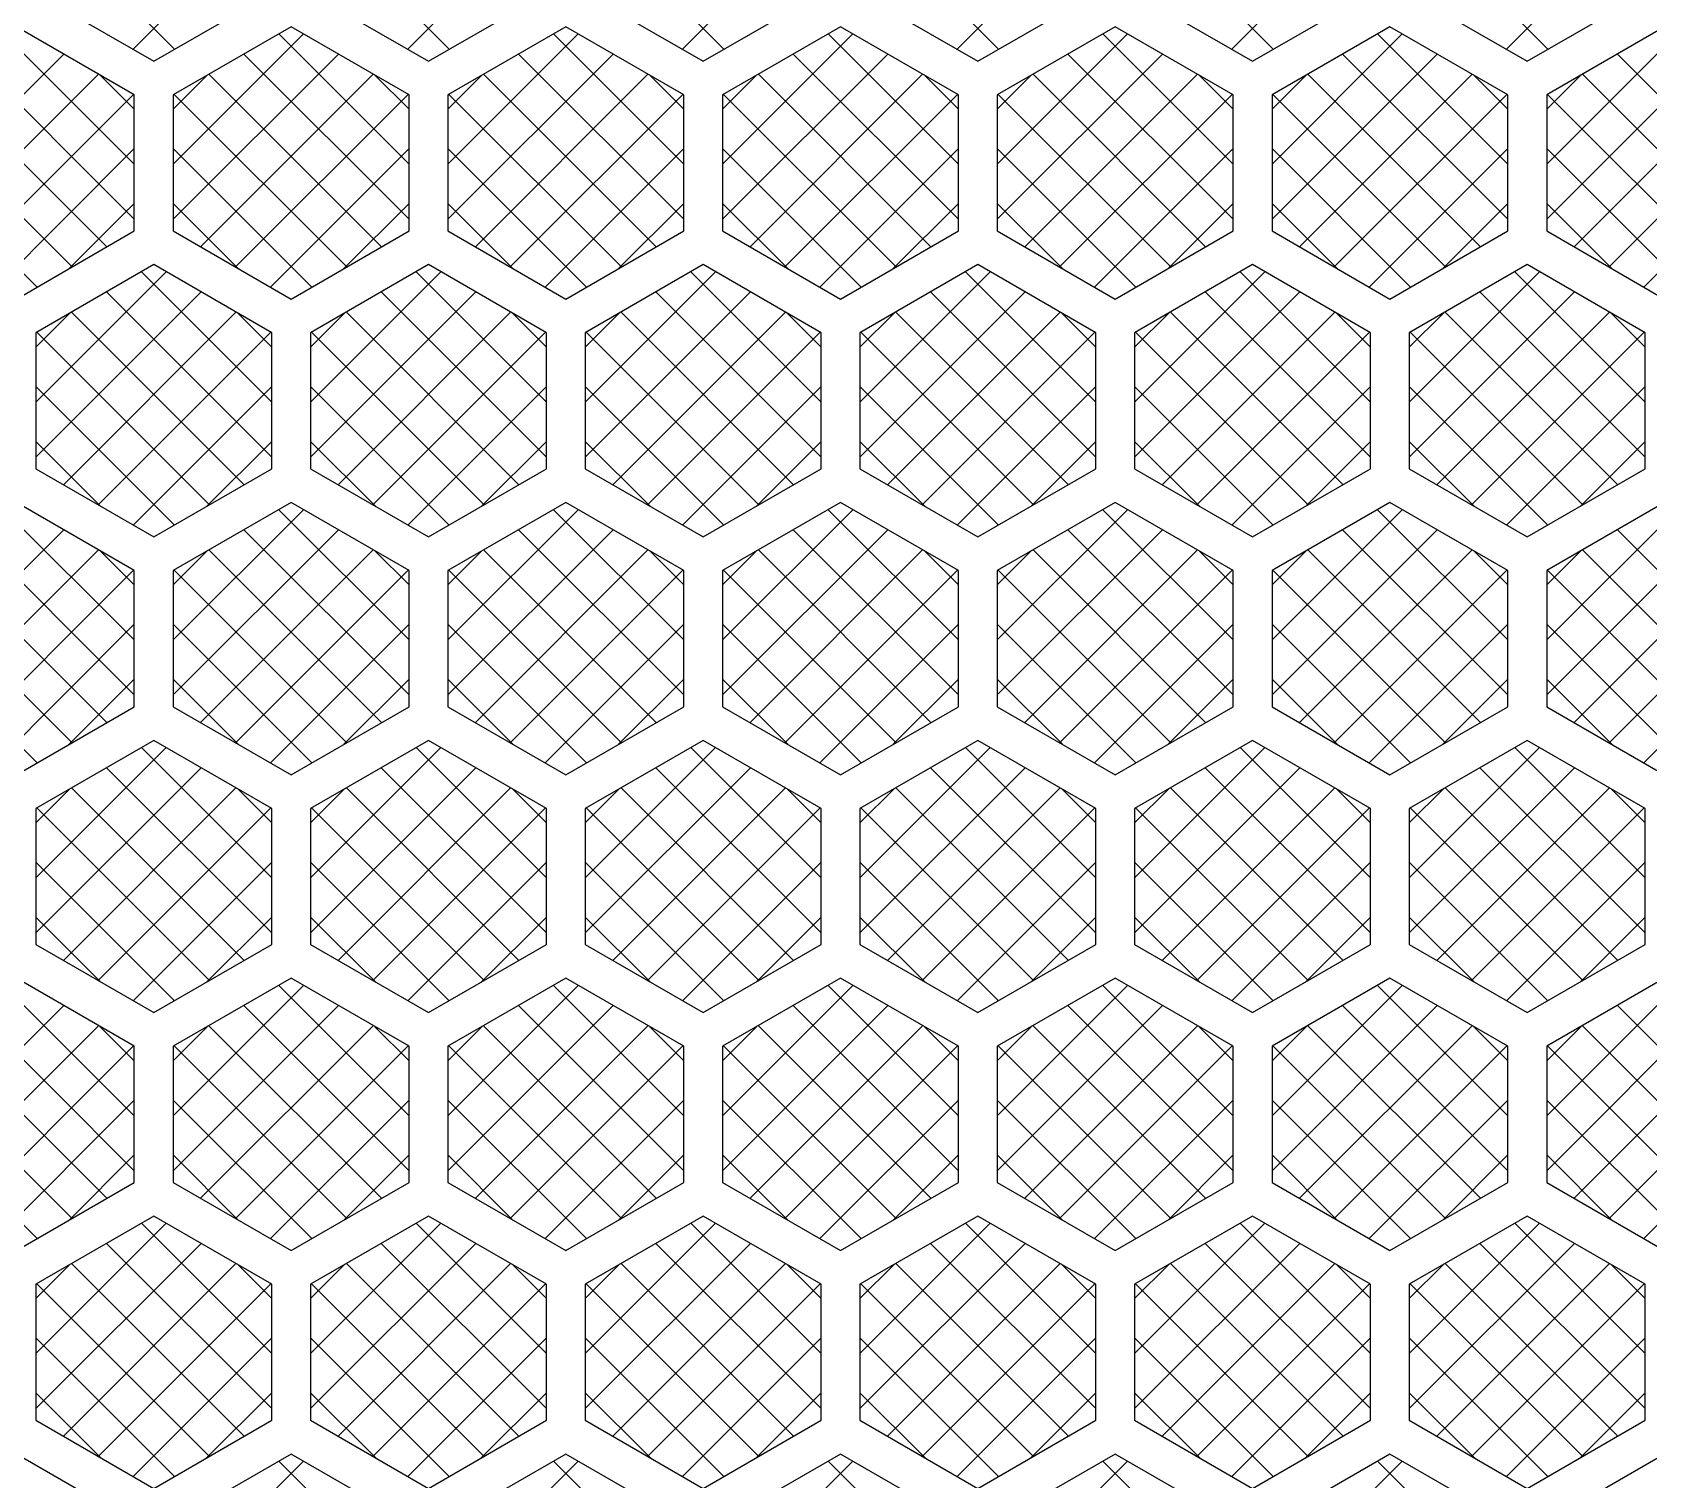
# Model space of a CAD drawing. Header units: millimetres. Extents: x -54 to 79, y -33 to 62.
# Drawn here: x -32.32 to -11.54, y -10.44 to 8.17 of the extents above; entities that cross this region are included whole.
import ezdxf

# ---------------------------------------------------------------- set-up
doc = ezdxf.new("R2010")
doc.units = ezdxf.units.MM
doc.layers.add('fill', color=4, linetype='Continuous')
doc.layers.add('pattern', color=5, linetype='Continuous')

msp = doc.modelspace()

# ---------------------------------------------------------------- linework, layer by layer
at = {"layer": 'fill'}
for points in [[(-32.276, 9.73), (-30.494, 7.948)], [(-31.027, 7.948), (-29.245, 9.73)], [(-28.745, 9.73), (-26.963, 7.948)], [(-27.496, 7.948), (-25.714, 9.73)], [(-25.214, 9.73), (-23.432, 7.948)], [(-23.965, 7.948), (-22.183, 9.73)], [(-21.683, 9.73), (-19.901, 7.948)], [(-20.434, 7.948), (-18.652, 9.73)], [(-18.152, 9.73), (-16.37, 7.948)], [(-16.903, 7.948), (-15.121, 9.73)], [(-14.621, 9.73), (-12.839, 7.948)], [(-13.371, 7.948), (-11.59, 9.73)], [(-32.686, 8.145), (-31.011, 6.47)], [(-30.511, 6.47), (-28.836, 8.145)], [(-29.154, 8.145), (-27.479, 6.47)], [(-26.979, 6.47), (-25.304, 8.145)], [(-25.623, 8.145), (-23.948, 6.47)], [(-23.448, 6.47), (-21.773, 8.145)], [(-22.092, 8.145), (-20.417, 6.47)], [(-19.917, 6.47), (-18.242, 8.145)], [(-18.561, 8.145), (-16.886, 6.47)], [(-16.386, 6.47), (-14.711, 8.145)], [(-15.03, 8.145), (-13.355, 6.47)], [(-12.855, 6.47), (-11.18, 8.145)], [(-34.042, 5.763), (-31.918, 7.886)], [(-33.134, 7.886), (-31.011, 5.763)], [(-30.511, 5.763), (-28.387, 7.886)], [(-29.603, 7.886), (-27.479, 5.763)], [(-26.979, 5.763), (-24.856, 7.886)], [(-26.072, 7.886), (-23.948, 5.763)], [(-23.448, 5.763), (-21.325, 7.886)], [(-22.541, 7.886), (-20.417, 5.763)], [(-19.917, 5.763), (-17.794, 7.886)], [(-19.009, 7.886), (-16.886, 5.763)], [(-16.386, 5.763), (-14.263, 7.886)], [(-15.478, 7.886), (-13.355, 5.763)], [(-12.855, 5.763), (-10.732, 7.886)], [(-11.947, 7.886), (-9.824, 5.763)], [(-33.689, 5.408), (-31.47, 7.627)], [(-33.582, 7.627), (-31.363, 5.408)], [(-31.448, 7.614), (-31.011, 7.177)], [(-30.511, 7.177), (-30.073, 7.614)], [(-30.158, 5.408), (-27.939, 7.627)], [(-30.051, 7.627), (-27.832, 5.408)], [(-27.917, 7.614), (-27.479, 7.177)], [(-26.979, 7.177), (-26.542, 7.614)], [(-26.627, 5.408), (-24.408, 7.627)], [(-26.52, 7.627), (-24.301, 5.408)], [(-24.386, 7.614), (-23.948, 7.177)], [(-23.448, 7.177), (-23.011, 7.614)], [(-23.096, 5.408), (-20.877, 7.627)], [(-22.989, 7.627), (-20.77, 5.408)], [(-20.855, 7.614), (-20.417, 7.177)], [(-19.917, 7.177), (-19.48, 7.614)], [(-19.565, 5.408), (-17.346, 7.627)], [(-19.458, 7.627), (-17.239, 5.408)], [(-17.324, 7.614), (-16.886, 7.177)], [(-16.386, 7.177), (-15.949, 7.614)], [(-16.034, 5.408), (-13.815, 7.627)], [(-15.927, 7.627), (-13.708, 5.408)], [(-13.793, 7.614), (-13.355, 7.177)], [(-12.855, 7.177), (-12.418, 7.614)], [(-12.502, 5.408), (-10.284, 7.627)], [(-12.396, 7.627), (-10.177, 5.408)], [(-34.03, 7.368), (-31.811, 5.149)], [(-33.241, 5.149), (-31.022, 7.368)], [(-30.499, 7.368), (-28.28, 5.149)], [(-29.71, 5.149), (-27.491, 7.368)], [(-26.968, 7.368), (-24.749, 5.149)], [(-26.179, 5.149), (-23.96, 7.368)], [(-23.437, 7.368), (-21.218, 5.149)], [(-22.647, 5.149), (-20.429, 7.368)], [(-19.906, 7.368), (-17.687, 5.149)], [(-19.116, 5.149), (-16.897, 7.368)], [(-16.375, 7.368), (-14.156, 5.149)], [(-15.585, 5.149), (-13.366, 7.368)], [(-12.844, 7.368), (-10.625, 5.149)], [(-12.054, 5.149), (-9.835, 7.368)], [(-34.042, 6.672), (-32.26, 4.89)], [(-32.792, 4.89), (-31.011, 6.672)], [(-30.511, 6.672), (-28.729, 4.89)], [(-29.261, 4.89), (-27.479, 6.672)], [(-26.979, 6.672), (-25.198, 4.89)], [(-25.73, 4.89), (-23.948, 6.672)], [(-23.448, 6.672), (-21.666, 4.89)], [(-22.199, 4.89), (-20.417, 6.672)], [(-19.917, 6.672), (-18.135, 4.89)], [(-18.668, 4.89), (-16.886, 6.672)], [(-16.386, 6.672), (-14.604, 4.89)], [(-15.137, 4.89), (-13.355, 6.672)], [(-12.855, 6.672), (-11.073, 4.89)], [(-11.606, 4.89), (-9.824, 6.672)], [(-31.847, 5.129), (-31.011, 5.965)], [(-30.511, 5.965), (-29.674, 5.129)], [(-28.316, 5.129), (-27.479, 5.965)], [(-26.979, 5.965), (-26.143, 5.129)], [(-24.785, 5.129), (-23.948, 5.965)], [(-23.448, 5.965), (-22.612, 5.129)], [(-21.254, 5.129), (-20.417, 5.965)], [(-19.917, 5.965), (-19.081, 5.129)], [(-17.723, 5.129), (-16.886, 5.965)], [(-16.386, 5.965), (-15.55, 5.129)], [(-14.192, 5.129), (-13.355, 5.965)], [(-12.855, 5.965), (-12.019, 5.129)], [(-32.276, 3.412), (-30.601, 5.087)], [(-30.92, 5.087), (-29.245, 3.412)], [(-28.745, 3.412), (-27.07, 5.087)], [(-27.389, 5.087), (-25.714, 3.412)], [(-25.214, 3.412), (-23.539, 5.087)], [(-23.858, 5.087), (-22.183, 3.412)], [(-21.683, 3.412), (-20.008, 5.087)], [(-20.327, 5.087), (-18.652, 3.412)], [(-18.152, 3.412), (-16.477, 5.087)], [(-16.796, 5.087), (-15.121, 3.412)], [(-14.621, 3.412), (-12.946, 5.087)], [(-13.265, 5.087), (-11.59, 3.412)], [(-32.276, 2.705), (-30.153, 4.828)], [(-31.368, 4.828), (-29.245, 2.705)], [(-28.745, 2.705), (-26.622, 4.828)], [(-27.837, 4.828), (-25.714, 2.705)], [(-25.214, 2.705), (-23.091, 4.828)], [(-24.306, 4.828), (-22.183, 2.705)], [(-21.683, 2.705), (-19.56, 4.828)], [(-20.775, 4.828), (-18.652, 2.705)], [(-18.152, 2.705), (-16.028, 4.828)], [(-17.244, 4.828), (-15.121, 2.705)], [(-14.621, 2.705), (-12.497, 4.828)], [(-13.713, 4.828), (-11.59, 2.705)], [(-32.276, 4.119), (-31.839, 4.556)], [(-31.923, 2.35), (-29.705, 4.569)], [(-31.817, 4.569), (-29.598, 2.35)], [(-29.682, 4.556), (-29.245, 4.119)], [(-28.745, 4.119), (-28.308, 4.556)], [(-28.392, 2.35), (-26.173, 4.569)], [(-28.285, 4.569), (-26.067, 2.35)], [(-26.151, 4.556), (-25.714, 4.119)], [(-25.214, 4.119), (-24.776, 4.556)], [(-24.861, 2.35), (-22.642, 4.569)], [(-24.754, 4.569), (-22.535, 2.35)], [(-22.62, 4.556), (-22.183, 4.119)], [(-21.683, 4.119), (-21.245, 4.556)], [(-21.33, 2.35), (-19.111, 4.569)], [(-21.223, 4.569), (-19.004, 2.35)], [(-19.089, 4.556), (-18.652, 4.119)], [(-18.152, 4.119), (-17.714, 4.556)], [(-17.799, 2.35), (-15.58, 4.569)], [(-17.692, 4.569), (-15.473, 2.35)], [(-15.558, 4.556), (-15.121, 4.119)], [(-14.621, 4.119), (-14.183, 4.556)], [(-14.268, 2.35), (-12.049, 4.569)], [(-14.161, 4.569), (-11.942, 2.35)], [(-12.027, 4.556), (-11.59, 4.119)], [(-32.265, 4.31), (-30.046, 2.091)], [(-31.475, 2.091), (-29.256, 4.31)], [(-28.734, 4.31), (-26.515, 2.091)], [(-27.944, 2.091), (-25.725, 4.31)], [(-25.203, 4.31), (-22.984, 2.091)], [(-24.413, 2.091), (-22.194, 4.31)], [(-21.672, 4.31), (-19.453, 2.091)], [(-20.882, 2.091), (-18.663, 4.31)], [(-18.14, 4.31), (-15.922, 2.091)], [(-17.351, 2.091), (-15.132, 4.31)], [(-14.609, 4.31), (-12.39, 2.091)], [(-13.82, 2.091), (-11.601, 4.31)], [(-32.276, 3.614), (-30.494, 1.832)], [(-31.027, 1.832), (-29.245, 3.614)], [(-28.745, 3.614), (-26.963, 1.832)], [(-27.496, 1.832), (-25.714, 3.614)], [(-25.214, 3.614), (-23.432, 1.832)], [(-23.965, 1.832), (-22.183, 3.614)], [(-21.683, 3.614), (-19.901, 1.832)], [(-20.434, 1.832), (-18.652, 3.614)], [(-18.152, 3.614), (-16.37, 1.832)], [(-16.903, 1.832), (-15.121, 3.614)], [(-14.621, 3.614), (-12.839, 1.832)], [(-13.371, 1.832), (-11.59, 3.614)], [(-32.276, 2.907), (-31.44, 2.071)], [(-30.082, 2.071), (-29.245, 2.907)], [(-28.745, 2.907), (-27.908, 2.071)], [(-26.55, 2.071), (-25.714, 2.907)], [(-25.214, 2.907), (-24.377, 2.071)], [(-23.019, 2.071), (-22.183, 2.907)], [(-21.683, 2.907), (-20.846, 2.071)], [(-19.488, 2.071), (-18.652, 2.907)], [(-18.152, 2.907), (-17.315, 2.071)], [(-15.957, 2.071), (-15.121, 2.907)], [(-14.621, 2.907), (-13.784, 2.071)], [(-12.426, 2.071), (-11.59, 2.907)], [(-32.686, 2.029), (-31.011, 0.354)], [(-30.511, 0.354), (-28.836, 2.029)], [(-29.154, 2.029), (-27.479, 0.354)], [(-26.979, 0.354), (-25.304, 2.029)], [(-25.623, 2.029), (-23.948, 0.354)], [(-23.448, 0.354), (-21.773, 2.029)], [(-22.092, 2.029), (-20.417, 0.354)], [(-19.917, 0.354), (-18.242, 2.029)], [(-18.561, 2.029), (-16.886, 0.354)], [(-16.386, 0.354), (-14.711, 2.029)], [(-15.03, 2.029), (-13.355, 0.354)], [(-12.855, 0.354), (-11.18, 2.029)], [(-34.042, -0.353), (-31.918, 1.77)], [(-33.134, 1.77), (-31.011, -0.353)], [(-30.511, -0.353), (-28.387, 1.77)], [(-29.603, 1.77), (-27.479, -0.353)], [(-26.979, -0.353), (-24.856, 1.77)], [(-26.072, 1.77), (-23.948, -0.353)], [(-23.448, -0.353), (-21.325, 1.77)], [(-22.541, 1.77), (-20.417, -0.353)], [(-19.917, -0.353), (-17.794, 1.77)], [(-19.009, 1.77), (-16.886, -0.353)], [(-16.386, -0.353), (-14.263, 1.77)], [(-15.478, 1.77), (-13.355, -0.353)], [(-12.855, -0.353), (-10.732, 1.77)], [(-11.947, 1.77), (-9.824, -0.353)], [(-33.689, -0.708), (-31.47, 1.511)], [(-33.582, 1.511), (-31.363, -0.708)], [(-31.448, 1.498), (-31.011, 1.061)], [(-30.511, 1.061), (-30.073, 1.498)], [(-30.158, -0.708), (-27.939, 1.511)], [(-30.051, 1.511), (-27.832, -0.708)], [(-27.917, 1.498), (-27.479, 1.061)], [(-26.979, 1.061), (-26.542, 1.498)], [(-26.627, -0.708), (-24.408, 1.511)], [(-26.52, 1.511), (-24.301, -0.708)], [(-24.386, 1.498), (-23.948, 1.061)], [(-23.448, 1.061), (-23.011, 1.498)], [(-23.096, -0.708), (-20.877, 1.511)], [(-22.989, 1.511), (-20.77, -0.708)], [(-20.855, 1.498), (-20.417, 1.061)], [(-19.917, 1.061), (-19.48, 1.498)], [(-19.565, -0.708), (-17.346, 1.511)], [(-19.458, 1.511), (-17.239, -0.708)], [(-17.324, 1.498), (-16.886, 1.061)], [(-16.386, 1.061), (-15.949, 1.498)], [(-16.034, -0.708), (-13.815, 1.511)], [(-15.927, 1.511), (-13.708, -0.708)], [(-13.793, 1.498), (-13.355, 1.061)], [(-12.855, 1.061), (-12.418, 1.498)], [(-12.502, -0.708), (-10.284, 1.511)], [(-12.396, 1.511), (-10.177, -0.708)], [(-34.03, 1.252), (-31.811, -0.967)], [(-33.241, -0.967), (-31.022, 1.252)], [(-30.499, 1.252), (-28.28, -0.967)], [(-29.71, -0.967), (-27.491, 1.252)], [(-26.968, 1.252), (-24.749, -0.967)], [(-26.179, -0.967), (-23.96, 1.252)], [(-23.437, 1.252), (-21.218, -0.967)], [(-22.647, -0.967), (-20.429, 1.252)], [(-19.906, 1.252), (-17.687, -0.967)], [(-19.116, -0.967), (-16.897, 1.252)], [(-16.375, 1.252), (-14.156, -0.967)], [(-15.585, -0.967), (-13.366, 1.252)], [(-12.844, 1.252), (-10.625, -0.967)], [(-12.054, -0.967), (-9.835, 1.252)], [(-34.042, 0.556), (-32.26, -1.226)], [(-32.792, -1.226), (-31.011, 0.556)], [(-30.511, 0.556), (-28.729, -1.226)], [(-29.261, -1.226), (-27.479, 0.556)], [(-26.979, 0.556), (-25.198, -1.226)], [(-25.73, -1.226), (-23.948, 0.556)], [(-23.448, 0.556), (-21.666, -1.226)], [(-22.199, -1.226), (-20.417, 0.556)], [(-19.917, 0.556), (-18.135, -1.226)], [(-18.668, -1.226), (-16.886, 0.556)], [(-16.386, 0.556), (-14.604, -1.226)], [(-15.137, -1.226), (-13.355, 0.556)], [(-12.855, 0.556), (-11.073, -1.226)], [(-11.606, -1.226), (-9.824, 0.556)], [(-31.847, -0.987), (-31.011, -0.151)], [(-30.511, -0.151), (-29.674, -0.987)], [(-28.316, -0.987), (-27.479, -0.151)], [(-26.979, -0.151), (-26.143, -0.987)], [(-24.785, -0.987), (-23.948, -0.151)], [(-23.448, -0.151), (-22.612, -0.987)], [(-21.254, -0.987), (-20.417, -0.151)], [(-19.917, -0.151), (-19.081, -0.987)], [(-17.723, -0.987), (-16.886, -0.151)], [(-16.386, -0.151), (-15.55, -0.987)], [(-14.192, -0.987), (-13.355, -0.151)], [(-12.855, -0.151), (-12.019, -0.987)], [(-32.276, -2.704), (-30.601, -1.029)], [(-30.92, -1.029), (-29.245, -2.704)], [(-28.745, -2.704), (-27.07, -1.029)], [(-27.389, -1.029), (-25.714, -2.704)], [(-25.214, -2.704), (-23.539, -1.029)], [(-23.858, -1.029), (-22.183, -2.704)], [(-21.683, -2.704), (-20.008, -1.029)], [(-20.327, -1.029), (-18.652, -2.704)], [(-18.152, -2.704), (-16.477, -1.029)], [(-16.796, -1.029), (-15.121, -2.704)], [(-14.621, -2.704), (-12.946, -1.029)], [(-13.265, -1.029), (-11.59, -2.704)], [(-32.276, -3.411), (-30.153, -1.288)], [(-31.368, -1.288), (-29.245, -3.411)], [(-28.745, -3.411), (-26.622, -1.288)], [(-27.837, -1.288), (-25.714, -3.411)], [(-25.214, -3.411), (-23.091, -1.288)], [(-24.306, -1.288), (-22.183, -3.411)], [(-21.683, -3.411), (-19.56, -1.288)], [(-20.775, -1.288), (-18.652, -3.411)], [(-18.152, -3.411), (-16.028, -1.288)], [(-17.244, -1.288), (-15.121, -3.411)], [(-14.621, -3.411), (-12.497, -1.288)], [(-13.713, -1.288), (-11.59, -3.411)], [(-32.276, -1.997), (-31.839, -1.56)], [(-31.923, -3.766), (-29.705, -1.547)], [(-31.817, -1.547), (-29.598, -3.766)], [(-29.682, -1.56), (-29.245, -1.997)], [(-28.745, -1.997), (-28.308, -1.56)], [(-28.392, -3.766), (-26.173, -1.547)], [(-28.285, -1.547), (-26.067, -3.766)], [(-26.151, -1.56), (-25.714, -1.997)], [(-25.214, -1.997), (-24.776, -1.56)], [(-24.861, -3.766), (-22.642, -1.547)], [(-24.754, -1.547), (-22.535, -3.766)], [(-22.62, -1.56), (-22.183, -1.997)], [(-21.683, -1.997), (-21.245, -1.56)], [(-21.33, -3.766), (-19.111, -1.547)], [(-21.223, -1.547), (-19.004, -3.766)], [(-19.089, -1.56), (-18.652, -1.997)], [(-18.152, -1.997), (-17.714, -1.56)], [(-17.799, -3.766), (-15.58, -1.547)], [(-17.692, -1.547), (-15.473, -3.766)], [(-15.558, -1.56), (-15.121, -1.997)], [(-14.621, -1.997), (-14.183, -1.56)], [(-14.268, -3.766), (-12.049, -1.547)], [(-14.161, -1.547), (-11.942, -3.766)], [(-12.027, -1.56), (-11.59, -1.997)], [(-32.265, -1.806), (-30.046, -4.025)], [(-31.475, -4.025), (-29.256, -1.806)], [(-28.734, -1.806), (-26.515, -4.025)], [(-27.944, -4.025), (-25.725, -1.806)], [(-25.203, -1.806), (-22.984, -4.025)], [(-24.413, -4.025), (-22.194, -1.806)], [(-21.672, -1.806), (-19.453, -4.025)], [(-20.882, -4.025), (-18.663, -1.806)], [(-18.14, -1.806), (-15.922, -4.025)], [(-17.351, -4.025), (-15.132, -1.806)], [(-14.609, -1.806), (-12.39, -4.025)], [(-13.82, -4.025), (-11.601, -1.806)], [(-32.276, -2.502), (-30.494, -4.284)], [(-31.027, -4.284), (-29.245, -2.502)], [(-28.745, -2.502), (-26.963, -4.284)], [(-27.496, -4.284), (-25.714, -2.502)], [(-25.214, -2.502), (-23.432, -4.284)], [(-23.965, -4.284), (-22.183, -2.502)], [(-21.683, -2.502), (-19.901, -4.284)], [(-20.434, -4.284), (-18.652, -2.502)], [(-18.152, -2.502), (-16.37, -4.284)], [(-16.903, -4.284), (-15.121, -2.502)], [(-14.621, -2.502), (-12.839, -4.284)], [(-13.371, -4.284), (-11.59, -2.502)], [(-32.276, -3.209), (-31.44, -4.045)], [(-30.082, -4.045), (-29.245, -3.209)], [(-28.745, -3.209), (-27.908, -4.045)], [(-26.55, -4.045), (-25.714, -3.209)], [(-25.214, -3.209), (-24.377, -4.045)], [(-23.019, -4.045), (-22.183, -3.209)], [(-21.683, -3.209), (-20.846, -4.045)], [(-19.488, -4.045), (-18.652, -3.209)], [(-18.152, -3.209), (-17.315, -4.045)], [(-15.957, -4.045), (-15.121, -3.209)], [(-14.621, -3.209), (-13.784, -4.045)], [(-12.426, -4.045), (-11.59, -3.209)], [(-32.686, -4.087), (-31.011, -5.762)], [(-30.511, -5.762), (-28.836, -4.087)], [(-29.154, -4.087), (-27.479, -5.762)], [(-26.979, -5.762), (-25.304, -4.087)], [(-25.623, -4.087), (-23.948, -5.762)], [(-23.448, -5.762), (-21.773, -4.087)], [(-22.092, -4.087), (-20.417, -5.762)], [(-19.917, -5.762), (-18.242, -4.087)], [(-18.561, -4.087), (-16.886, -5.762)], [(-16.386, -5.762), (-14.711, -4.087)], [(-15.03, -4.087), (-13.355, -5.762)], [(-12.855, -5.762), (-11.18, -4.087)], [(-34.042, -6.469), (-31.918, -4.346)], [(-33.134, -4.346), (-31.011, -6.469)], [(-30.511, -6.469), (-28.387, -4.346)], [(-29.603, -4.346), (-27.479, -6.469)], [(-26.979, -6.469), (-24.856, -4.346)], [(-26.072, -4.346), (-23.948, -6.469)], [(-23.448, -6.469), (-21.325, -4.346)], [(-22.541, -4.346), (-20.417, -6.469)], [(-19.917, -6.469), (-17.794, -4.346)], [(-19.009, -4.346), (-16.886, -6.469)], [(-16.386, -6.469), (-14.263, -4.346)], [(-15.478, -4.346), (-13.355, -6.469)], [(-12.855, -6.469), (-10.732, -4.346)], [(-11.947, -4.346), (-9.824, -6.469)], [(-33.689, -6.824), (-31.47, -4.605)], [(-33.582, -4.605), (-31.363, -6.824)], [(-31.448, -4.618), (-31.011, -5.055)], [(-30.511, -5.055), (-30.073, -4.618)], [(-30.158, -6.824), (-27.939, -4.605)], [(-30.051, -4.605), (-27.832, -6.824)], [(-27.917, -4.618), (-27.479, -5.055)], [(-26.979, -5.055), (-26.542, -4.618)], [(-26.627, -6.824), (-24.408, -4.605)], [(-26.52, -4.605), (-24.301, -6.824)], [(-24.386, -4.618), (-23.948, -5.055)], [(-23.448, -5.055), (-23.011, -4.618)], [(-23.096, -6.824), (-20.877, -4.605)], [(-22.989, -4.605), (-20.77, -6.824)], [(-20.855, -4.618), (-20.417, -5.055)], [(-19.917, -5.055), (-19.48, -4.618)], [(-19.565, -6.824), (-17.346, -4.605)], [(-19.458, -4.605), (-17.239, -6.824)], [(-17.324, -4.618), (-16.886, -5.055)], [(-16.386, -5.055), (-15.949, -4.618)], [(-16.034, -6.824), (-13.815, -4.605)], [(-15.927, -4.605), (-13.708, -6.824)], [(-13.793, -4.618), (-13.355, -5.055)], [(-12.855, -5.055), (-12.418, -4.618)], [(-12.502, -6.824), (-10.284, -4.605)], [(-12.396, -4.605), (-10.177, -6.824)], [(-34.03, -4.864), (-31.811, -7.083)], [(-33.241, -7.083), (-31.022, -4.864)], [(-30.499, -4.864), (-28.28, -7.083)], [(-29.71, -7.083), (-27.491, -4.864)], [(-26.968, -4.864), (-24.749, -7.083)], [(-26.179, -7.083), (-23.96, -4.864)], [(-23.437, -4.864), (-21.218, -7.083)], [(-22.647, -7.083), (-20.429, -4.864)], [(-19.906, -4.864), (-17.687, -7.083)], [(-19.116, -7.083), (-16.897, -4.864)], [(-16.375, -4.864), (-14.156, -7.083)], [(-15.585, -7.083), (-13.366, -4.864)], [(-12.844, -4.864), (-10.625, -7.083)], [(-12.054, -7.083), (-9.835, -4.864)], [(-34.042, -5.56), (-32.26, -7.342)], [(-32.792, -7.342), (-31.011, -5.56)], [(-30.511, -5.56), (-28.729, -7.342)], [(-29.261, -7.342), (-27.479, -5.56)], [(-26.979, -5.56), (-25.198, -7.342)], [(-25.73, -7.342), (-23.948, -5.56)], [(-23.448, -5.56), (-21.666, -7.342)], [(-22.199, -7.342), (-20.417, -5.56)], [(-19.917, -5.56), (-18.135, -7.342)], [(-18.668, -7.342), (-16.886, -5.56)], [(-16.386, -5.56), (-14.604, -7.342)], [(-15.137, -7.342), (-13.355, -5.56)], [(-12.855, -5.56), (-11.073, -7.342)], [(-11.606, -7.342), (-9.824, -5.56)], [(-31.847, -7.103), (-31.011, -6.267)], [(-30.511, -6.267), (-29.674, -7.103)], [(-28.316, -7.103), (-27.479, -6.267)], [(-26.979, -6.267), (-26.143, -7.103)], [(-24.785, -7.103), (-23.948, -6.267)], [(-23.448, -6.267), (-22.612, -7.103)], [(-21.254, -7.103), (-20.417, -6.267)], [(-19.917, -6.267), (-19.081, -7.103)], [(-17.723, -7.103), (-16.886, -6.267)], [(-16.386, -6.267), (-15.55, -7.103)], [(-14.192, -7.103), (-13.355, -6.267)], [(-12.855, -6.267), (-12.019, -7.103)], [(-32.276, -8.82), (-30.601, -7.145)], [(-30.92, -7.145), (-29.245, -8.82)], [(-28.745, -8.82), (-27.07, -7.145)], [(-27.389, -7.145), (-25.714, -8.82)], [(-25.214, -8.82), (-23.539, -7.145)], [(-23.858, -7.145), (-22.183, -8.82)], [(-21.683, -8.82), (-20.008, -7.145)], [(-20.327, -7.145), (-18.652, -8.82)], [(-18.152, -8.82), (-16.477, -7.145)], [(-16.796, -7.145), (-15.121, -8.82)], [(-14.621, -8.82), (-12.946, -7.145)], [(-13.265, -7.145), (-11.59, -8.82)], [(-32.276, -9.527), (-30.153, -7.404)], [(-31.368, -7.404), (-29.245, -9.527)], [(-28.745, -9.527), (-26.622, -7.404)], [(-27.837, -7.404), (-25.714, -9.527)], [(-25.214, -9.527), (-23.091, -7.404)], [(-24.306, -7.404), (-22.183, -9.527)], [(-21.683, -9.527), (-19.56, -7.404)], [(-20.775, -7.404), (-18.652, -9.527)], [(-18.152, -9.527), (-16.028, -7.404)], [(-17.244, -7.404), (-15.121, -9.527)], [(-14.621, -9.527), (-12.497, -7.404)], [(-13.713, -7.404), (-11.59, -9.527)], [(-32.276, -8.113), (-31.839, -7.676)], [(-31.923, -9.882), (-29.705, -7.663)], [(-31.817, -7.663), (-29.598, -9.882)], [(-29.682, -7.676), (-29.245, -8.113)], [(-28.745, -8.113), (-28.308, -7.676)], [(-28.392, -9.882), (-26.173, -7.663)], [(-28.285, -7.663), (-26.067, -9.882)], [(-26.151, -7.676), (-25.714, -8.113)], [(-25.214, -8.113), (-24.776, -7.676)], [(-24.861, -9.882), (-22.642, -7.663)], [(-24.754, -7.663), (-22.535, -9.882)], [(-22.62, -7.676), (-22.183, -8.113)], [(-21.683, -8.113), (-21.245, -7.676)], [(-21.33, -9.882), (-19.111, -7.663)], [(-21.223, -7.663), (-19.004, -9.882)], [(-19.089, -7.676), (-18.652, -8.113)], [(-18.152, -8.113), (-17.714, -7.676)], [(-17.799, -9.882), (-15.58, -7.663)], [(-17.692, -7.663), (-15.473, -9.882)], [(-15.558, -7.676), (-15.121, -8.113)], [(-14.621, -8.113), (-14.183, -7.676)], [(-14.268, -9.882), (-12.049, -7.663)], [(-14.161, -7.663), (-11.942, -9.882)], [(-12.027, -7.676), (-11.59, -8.113)], [(-32.265, -7.922), (-30.046, -10.141)], [(-31.475, -10.141), (-29.256, -7.922)], [(-28.734, -7.922), (-26.515, -10.141)], [(-27.944, -10.141), (-25.725, -7.922)], [(-25.203, -7.922), (-22.984, -10.141)], [(-24.413, -10.141), (-22.194, -7.922)], [(-21.672, -7.922), (-19.453, -10.141)], [(-20.882, -10.141), (-18.663, -7.922)], [(-18.14, -7.922), (-15.922, -10.141)], [(-17.351, -10.141), (-15.132, -7.922)], [(-14.609, -7.922), (-12.39, -10.141)], [(-13.82, -10.141), (-11.601, -7.922)], [(-32.276, -8.618), (-30.494, -10.4)], [(-31.027, -10.4), (-29.245, -8.618)], [(-28.745, -8.618), (-26.963, -10.4)], [(-27.496, -10.4), (-25.714, -8.618)], [(-25.214, -8.618), (-23.432, -10.4)], [(-23.965, -10.4), (-22.183, -8.618)], [(-21.683, -8.618), (-19.901, -10.4)], [(-20.434, -10.4), (-18.652, -8.618)], [(-18.152, -8.618), (-16.37, -10.4)], [(-16.903, -10.4), (-15.121, -8.618)], [(-14.621, -8.618), (-12.839, -10.4)], [(-13.371, -10.4), (-11.59, -8.618)], [(-32.276, -9.325), (-31.44, -10.161)], [(-30.082, -10.161), (-29.245, -9.325)], [(-28.745, -9.325), (-27.908, -10.161)], [(-26.55, -10.161), (-25.714, -9.325)], [(-25.214, -9.325), (-24.377, -10.161)], [(-23.019, -10.161), (-22.183, -9.325)], [(-21.683, -9.325), (-20.846, -10.161)], [(-19.488, -10.161), (-18.652, -9.325)], [(-18.152, -9.325), (-17.315, -10.161)], [(-15.957, -10.161), (-15.121, -9.325)], [(-14.621, -9.325), (-13.784, -10.161)], [(-12.426, -10.161), (-11.59, -9.325)], [(-30.511, -11.878), (-28.836, -10.203)], [(-29.154, -10.203), (-27.479, -11.878)], [(-26.979, -11.878), (-25.304, -10.203)], [(-25.623, -10.203), (-23.948, -11.878)], [(-23.448, -11.878), (-21.773, -10.203)], [(-22.092, -10.203), (-20.417, -11.878)], [(-19.917, -11.878), (-18.242, -10.203)], [(-18.561, -10.203), (-16.886, -11.878)], [(-16.386, -11.878), (-14.711, -10.203)], [(-15.03, -10.203), (-13.355, -11.878)]]:
    msp.add_lwpolyline(points, dxfattribs=at)
at = {"layer": 'pattern'}
for points in [[(-29.245, 10.42), (-30.761, 11.295), (-32.276, 10.42), (-32.276, 8.67), (-30.761, 7.795), (-29.245, 8.67)], [(-25.714, 10.42), (-27.229, 11.295), (-28.745, 10.42), (-28.745, 8.67), (-27.229, 7.795), (-25.714, 8.67)], [(-22.183, 10.42), (-23.698, 11.295), (-25.214, 10.42), (-25.214, 8.67), (-23.698, 7.795), (-22.183, 8.67)], [(-18.652, 10.42), (-20.167, 11.295), (-21.683, 10.42), (-21.683, 8.67), (-20.167, 7.795), (-18.652, 8.67)], [(-15.121, 10.42), (-16.636, 11.295), (-18.152, 10.42), (-18.152, 8.67), (-16.636, 7.795), (-15.121, 8.67)], [(-11.59, 10.42), (-13.105, 11.295), (-14.621, 10.42), (-14.621, 8.67), (-13.105, 7.795), (-11.59, 8.67)], [(-31.011, 7.362), (-32.526, 8.237), (-34.042, 7.362), (-34.042, 5.612), (-32.526, 4.737), (-31.011, 5.612)], [(-27.479, 7.362), (-28.995, 8.237), (-30.511, 7.362), (-30.511, 5.612), (-28.995, 4.737), (-27.479, 5.612)], [(-23.948, 7.362), (-25.464, 8.237), (-26.979, 7.362), (-26.979, 5.612), (-25.464, 4.737), (-23.948, 5.612)], [(-20.417, 7.362), (-21.933, 8.237), (-23.448, 7.362), (-23.448, 5.612), (-21.933, 4.737), (-20.417, 5.612)], [(-16.886, 7.362), (-18.402, 8.237), (-19.917, 7.362), (-19.917, 5.612), (-18.402, 4.737), (-16.886, 5.612)], [(-13.355, 7.362), (-14.871, 8.237), (-16.386, 7.362), (-16.386, 5.612), (-14.871, 4.737), (-13.355, 5.612)], [(-9.824, 7.362), (-11.34, 8.237), (-12.855, 7.362), (-12.855, 5.612), (-11.34, 4.737), (-9.824, 5.612)], [(-29.245, 4.304), (-30.761, 5.179), (-32.276, 4.304), (-32.276, 2.554), (-30.761, 1.679), (-29.245, 2.554)], [(-25.714, 4.304), (-27.229, 5.179), (-28.745, 4.304), (-28.745, 2.554), (-27.229, 1.679), (-25.714, 2.554)], [(-22.183, 4.304), (-23.698, 5.179), (-25.214, 4.304), (-25.214, 2.554), (-23.698, 1.679), (-22.183, 2.554)], [(-18.652, 4.304), (-20.167, 5.179), (-21.683, 4.304), (-21.683, 2.554), (-20.167, 1.679), (-18.652, 2.554)], [(-15.121, 4.304), (-16.636, 5.179), (-18.152, 4.304), (-18.152, 2.554), (-16.636, 1.679), (-15.121, 2.554)], [(-11.59, 4.304), (-13.105, 5.179), (-14.621, 4.304), (-14.621, 2.554), (-13.105, 1.679), (-11.59, 2.554)], [(-31.011, 1.246), (-32.526, 2.121), (-34.042, 1.246), (-34.042, -0.504), (-32.526, -1.379), (-31.011, -0.504)], [(-27.479, 1.246), (-28.995, 2.121), (-30.511, 1.246), (-30.511, -0.504), (-28.995, -1.379), (-27.479, -0.504)], [(-23.948, 1.246), (-25.464, 2.121), (-26.979, 1.246), (-26.979, -0.504), (-25.464, -1.379), (-23.948, -0.504)], [(-20.417, 1.246), (-21.933, 2.121), (-23.448, 1.246), (-23.448, -0.504), (-21.933, -1.379), (-20.417, -0.504)], [(-16.886, 1.246), (-18.402, 2.121), (-19.917, 1.246), (-19.917, -0.504), (-18.402, -1.379), (-16.886, -0.504)], [(-13.355, 1.246), (-14.871, 2.121), (-16.386, 1.246), (-16.386, -0.504), (-14.871, -1.379), (-13.355, -0.504)], [(-9.824, 1.246), (-11.34, 2.121), (-12.855, 1.246), (-12.855, -0.504), (-11.34, -1.379), (-9.824, -0.504)], [(-29.245, -1.812), (-30.761, -0.937), (-32.276, -1.812), (-32.276, -3.562), (-30.761, -4.437), (-29.245, -3.562)], [(-25.714, -1.812), (-27.229, -0.937), (-28.745, -1.812), (-28.745, -3.562), (-27.229, -4.437), (-25.714, -3.562)], [(-22.183, -1.812), (-23.698, -0.937), (-25.214, -1.812), (-25.214, -3.562), (-23.698, -4.437), (-22.183, -3.562)], [(-18.652, -1.812), (-20.167, -0.937), (-21.683, -1.812), (-21.683, -3.562), (-20.167, -4.437), (-18.652, -3.562)], [(-15.121, -1.812), (-16.636, -0.937), (-18.152, -1.812), (-18.152, -3.562), (-16.636, -4.437), (-15.121, -3.562)], [(-11.59, -1.812), (-13.105, -0.937), (-14.621, -1.812), (-14.621, -3.562), (-13.105, -4.437), (-11.59, -3.562)], [(-31.011, -4.87), (-32.526, -3.995), (-34.042, -4.87), (-34.042, -6.62), (-32.526, -7.495), (-31.011, -6.62)], [(-27.479, -4.87), (-28.995, -3.995), (-30.511, -4.87), (-30.511, -6.62), (-28.995, -7.495), (-27.479, -6.62)], [(-23.948, -4.87), (-25.464, -3.995), (-26.979, -4.87), (-26.979, -6.62), (-25.464, -7.495), (-23.948, -6.62)], [(-20.417, -4.87), (-21.933, -3.995), (-23.448, -4.87), (-23.448, -6.62), (-21.933, -7.495), (-20.417, -6.62)], [(-16.886, -4.87), (-18.402, -3.995), (-19.917, -4.87), (-19.917, -6.62), (-18.402, -7.495), (-16.886, -6.62)], [(-13.355, -4.87), (-14.871, -3.995), (-16.386, -4.87), (-16.386, -6.62), (-14.871, -7.495), (-13.355, -6.62)], [(-9.824, -4.87), (-11.34, -3.995), (-12.855, -4.87), (-12.855, -6.62), (-11.34, -7.495), (-9.824, -6.62)], [(-29.245, -7.928), (-30.761, -7.053), (-32.276, -7.928), (-32.276, -9.678), (-30.761, -10.553), (-29.245, -9.678)], [(-25.714, -7.928), (-27.229, -7.053), (-28.745, -7.928), (-28.745, -9.678), (-27.229, -10.553), (-25.714, -9.678)], [(-22.183, -7.928), (-23.698, -7.053), (-25.214, -7.928), (-25.214, -9.678), (-23.698, -10.553), (-22.183, -9.678)], [(-18.652, -7.928), (-20.167, -7.053), (-21.683, -7.928), (-21.683, -9.678), (-20.167, -10.553), (-18.652, -9.678)], [(-15.121, -7.928), (-16.636, -7.053), (-18.152, -7.928), (-18.152, -9.678), (-16.636, -10.553), (-15.121, -9.678)], [(-11.59, -7.928), (-13.105, -7.053), (-14.621, -7.928), (-14.621, -9.678), (-13.105, -10.553), (-11.59, -9.678)], [(-31.011, -10.986), (-32.526, -10.111), (-34.042, -10.986), (-34.042, -12.736), (-32.526, -13.611), (-31.011, -12.736)], [(-27.479, -10.986), (-28.995, -10.111), (-30.511, -10.986), (-30.511, -12.736), (-28.995, -13.611), (-27.479, -12.736)], [(-23.948, -10.986), (-25.464, -10.111), (-26.979, -10.986), (-26.979, -12.736), (-25.464, -13.611), (-23.948, -12.736)], [(-20.417, -10.986), (-21.933, -10.111), (-23.448, -10.986), (-23.448, -12.736), (-21.933, -13.611), (-20.417, -12.736)], [(-16.886, -10.986), (-18.402, -10.111), (-19.917, -10.986), (-19.917, -12.736), (-18.402, -13.611), (-16.886, -12.736)], [(-13.355, -10.986), (-14.871, -10.111), (-16.386, -10.986), (-16.386, -12.736), (-14.871, -13.611), (-13.355, -12.736)], [(-9.824, -10.986), (-11.34, -10.111), (-12.855, -10.986), (-12.855, -12.736), (-11.34, -13.611), (-9.824, -12.736)]]:
    msp.add_lwpolyline(points, close=True, dxfattribs=at)

doc.saveas('drawing.dxf')
